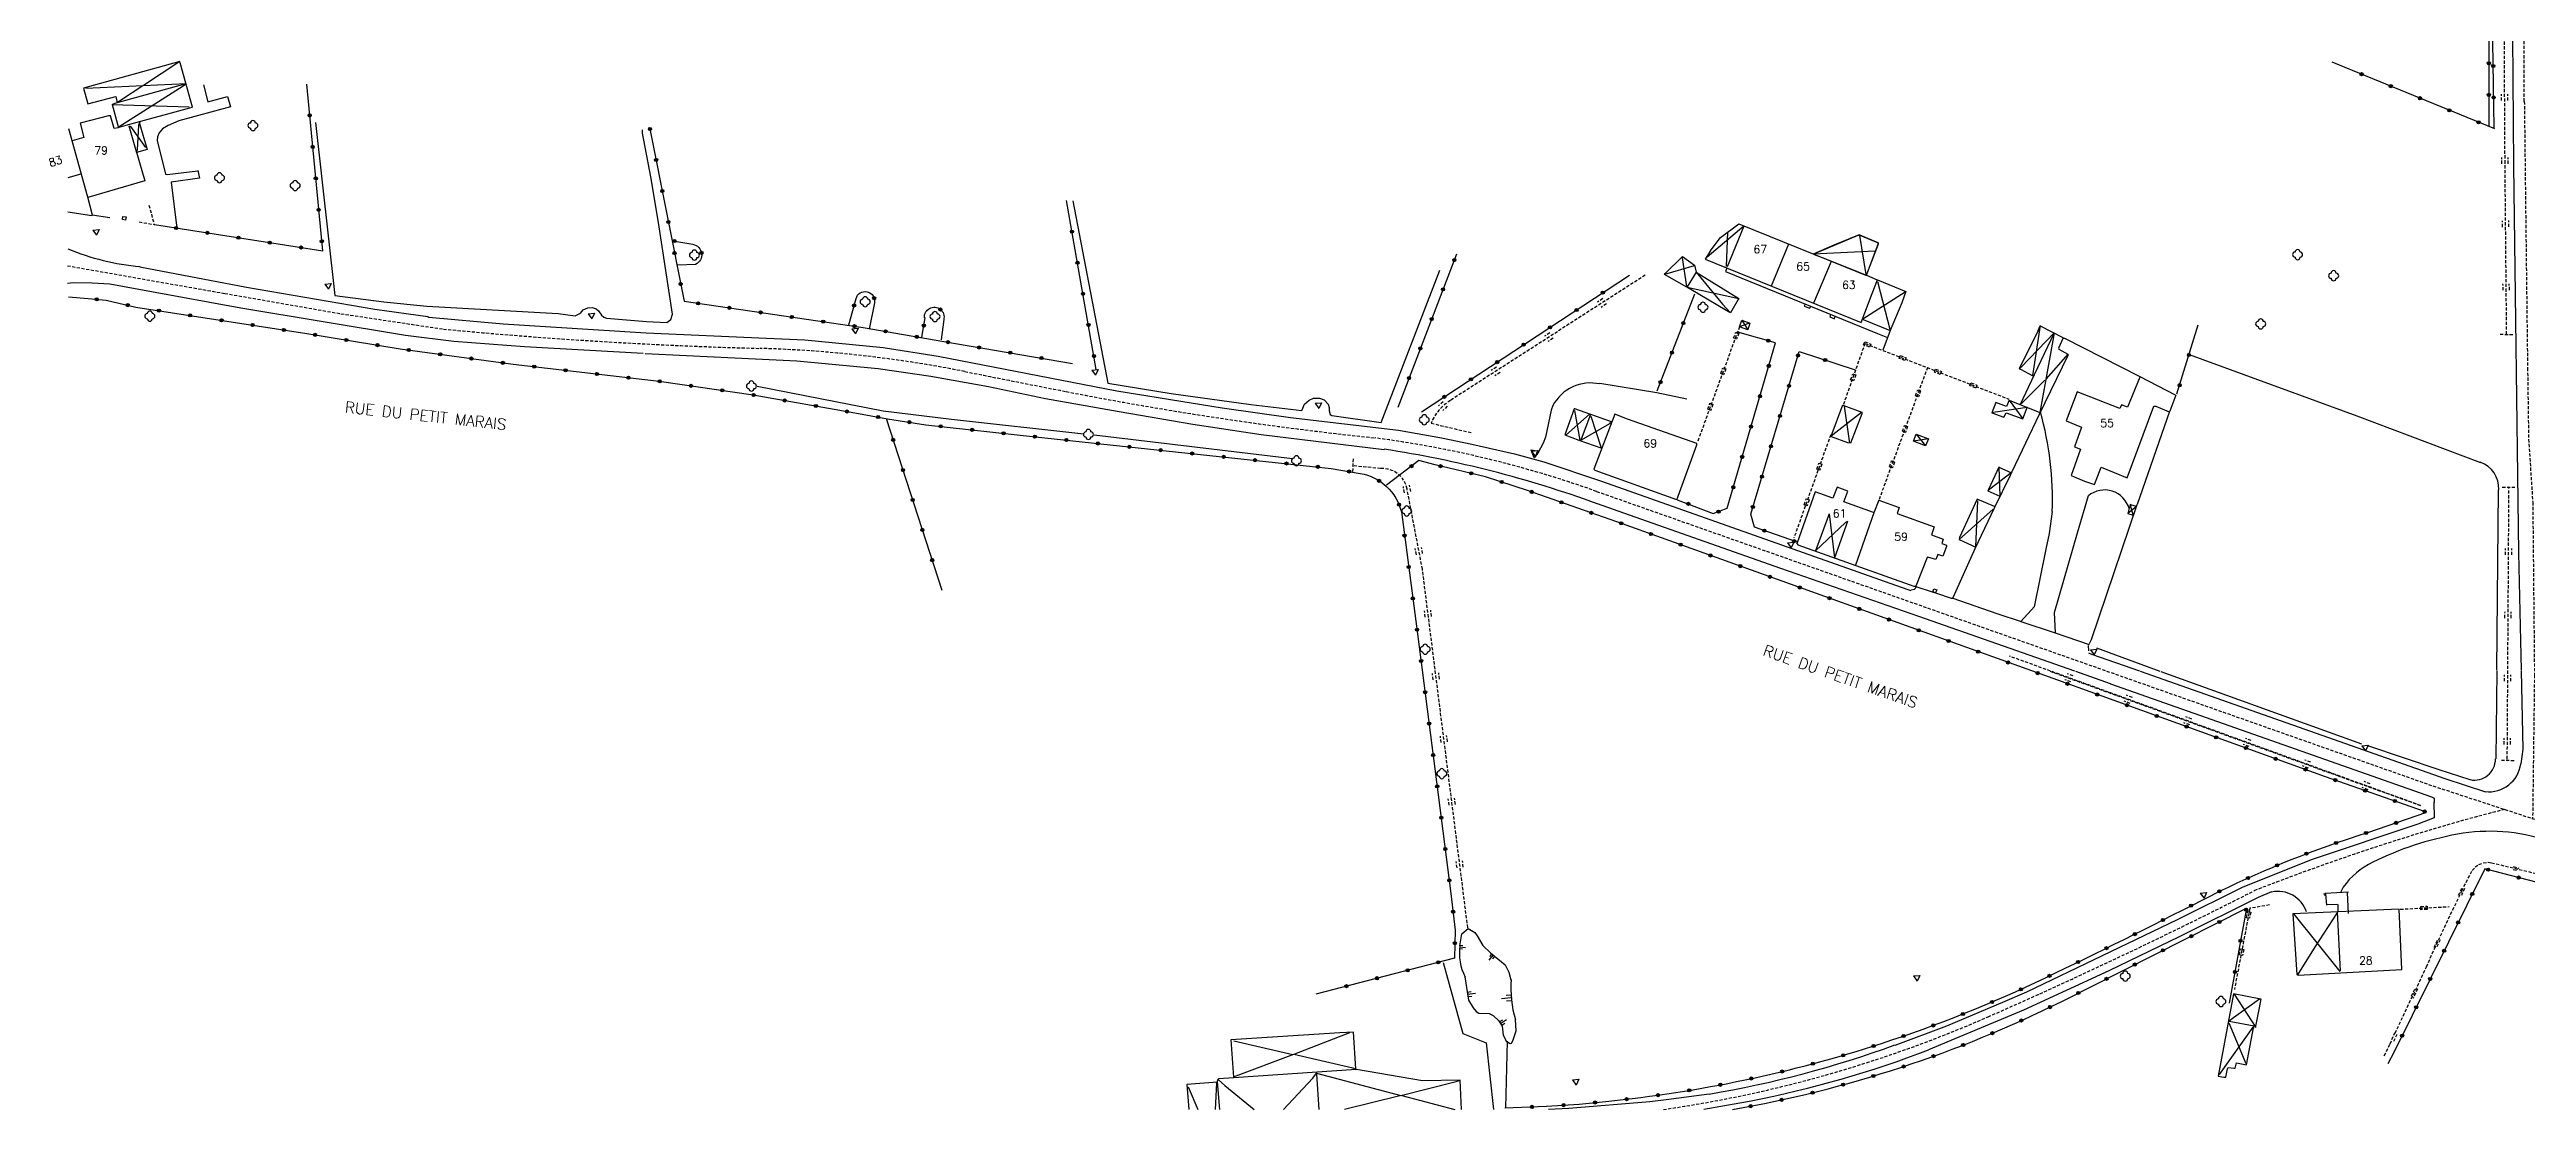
# Model space of a CAD drawing. Header units: millimetres. Extents: x 115000 to 116000, y 129000 to 130000.
# Drawn here: x 115012.2 to 115403.8, y 129000 to 129167.7 of the extents above; entities that cross this region are included whole.
import ezdxf
from ezdxf.enums import TextEntityAlignment as Align

# ---------------------------------------------------------------- set-up
doc = ezdxf.new("R2010")
doc.units = ezdxf.units.MM
doc.linetypes.add('DASHED', pattern=[0.75, 0.5, -0.25])
doc.layers.get('0').update_dxf_attribs({"linetype": 'CONTINUOUS'})
for name, color, linetype in [('BF04', 7, 'CONTINUOUS'), ('W0001', 6, 'DASHED'), ('W0008', 7, 'CONTINUOUS'), ('W0100', 7, 'CONTINUOUS'), ('W0112', 1, 'DASHED'), ('W0211', 2, 'CONTINUOUS'), ('W0220', 5, 'DASHED'), ('W0300', 7, 'CONTINUOUS'), ('W0310', 3, 'CONTINUOUS'), ('W0322', 7, 'CONTINUOUS'), ('W0471', 7, 'CONTINUOUS'), ('W0989', 7, 'CONTINUOUS'), ('W0991', 7, 'CONTINUOUS')]:
    doc.layers.add(name, color=color, linetype=linetype)
doc.styles.get("Standard").update_dxf_attribs({"font": 'romans.shx', "width": 0.85})

# ---------------------------------------------------------------- blocks, each defined once
blk = doc.blocks.new('TP15')
at = {"color": 0}
for p, q in [((-0.29, 0.5), (-0.29, 0)), ((0, 1), (0, 0)), ((0.29, 0.5), (0.29, 0))]:
    blk.add_line(p, q, dxfattribs=at)
blk = doc.blocks.new('TP06')
at = {"layer": 'W0220', "color": 0}
for p, q in [((-0.5, 0.5), (0.5, 0.5)), ((-0.5, -0.5), (0.5, -0.5))]:
    blk.add_line(p, q, dxfattribs=at)
blk = doc.blocks.new('TP09')
at = {"color": 2}
blk.add_line((0, -1), (0, 1), dxfattribs=at)
blk = doc.blocks.new('OH01')
at = {"layer": 'W0322', "color": 0}
for radius in [0.25, 0.15]:
    blk.add_circle((0, 0), radius, dxfattribs=at)
blk = doc.blocks.new('BB03')
at = {"layer": 'BF04', "color": 0}
for p, q in [((-0.5, -0.5), (-0.5, 0.5)), ((-0.5, 0.5), (0.5, 0.5)), ((0.5, 0.5), (0.5, -0.5)), ((0.5, -0.5), (-0.5, -0.5))]:
    blk.add_line(p, q, dxfattribs=at)
blk = doc.blocks.new('OH02')
at = {"layer": 'W0112', "color": 0}
for p, q in [((-0.5, 0.25), (0.5, 0.25)), ((-0.5, -0.25), (-0.5, 0.25)), ((0.5, 0.25), (0.5, -0.25)), ((0.5, -0.25), (-0.5, -0.25))]:
    blk.add_line(p, q, dxfattribs=at)
blk = doc.blocks.new('BI04')
at = {"layer": 'W0471', "color": 0}
for p, q in [((-1, -0.58), (0, 1.15)), ((0, 1.15), (1, -0.58)), ((-1, -0.58), (1, -0.58))]:
    blk.add_line(p, q, dxfattribs=at)
blk = doc.blocks.new('TP10')
at = {"layer": 'W0300', "color": 0}
for centre, start, end in [((-0.4, 0), 90, 270), ((0, 0.4), 0, 180), ((0.4, 0), 270, 90), ((0, -0.4), 180, 360)]:
    blk.add_arc(centre, 0.4, start, end, dxfattribs=at)

msp = doc.modelspace()

# ---------------------------------------------------------------- linework, layer by layer
at = {"layer": 'W0001'}
for points in [[(115403.51, 129159.5), (115403.47, 129164.82), (115403.51, 129169.86), (115403.55, 129175.96), (115403.4, 129182.29), (115403.19, 129188.14), (115402.97, 129194.13), (115402.75, 129200.11), (115402.46, 129206.55), (115402.01, 129213.94), (115401.62, 129220.67), (115401.22, 129227.05), (115400.87, 129232.69), (115400.54, 129237.77), (115400.18, 129243.21), (115399.71, 129250)], [(115403.51, 129159.5), (115403.74, 129139.96), (115404.02, 129117.31), (115404.18, 129106.05), (115404.84, 129096.09), (115405.11, 129068.76), (115404.82, 129046.04)]]:
    msp.add_lwpolyline(points, dxfattribs=at)
for points in [[(115014.99, 129133.51), (115039.86, 129129.13), (115058.24, 129125.92), (115074.45, 129123.48, 0.017086), (115124.5, 129120.43, -0.04181), (115156.88, 129116.77, 0.000698), (115172.93, 129113.6, 0.022092), (115221.77, 129106.26, -0.052929), (115256.81, 129097.8), (115389.04, 129051.2), (115411.84, 129043.74), (115449.5, 129033.72), (115454.24, 129032.91), (115500, 129021.36)], [(115267.36, 129000, 0.067856), (115318.7, 129014.66, 0.014347), (115360.83, 129034.63, -0.020197), (115388.9, 129044.31, -0.012277), (115400.44, 129047.47)]]:
    msp.add_lwpolyline(points, format="xyb", dxfattribs=at)
at = {"layer": 'W0008'}
for points in [[(115401.65, 129169.93), (115401.81, 129149.35), (115402.61, 129088.1), (115403.03, 129069.53)], [(115026.46, 129133.33), (115043.3, 129130.1), (115063.59, 129126.64), (115071.98, 129125.45), (115072.15, 129125.39), (115083.91, 129124.29), (115106.49, 129122.91), (115125.51, 129122.06), (115131.6, 129121.79), (115143.98, 129120.55), (115152.68, 129119.2), (115180.91, 129113.73), (115197.58, 129111.04), (115208.4, 129109.48), (115225.49, 129107.47), (115232.28, 129106.26), (115237.07, 129105.3), (115243.81, 129103.77), (115248.47, 129102.5), (115257.59, 129099.43), (115305.88, 129082.31), (115306.48, 129082.12)], [(115015.02, 129130.76), (115015.02, 129130.76), (115015.97, 129130.84), (115018.89, 129130.81), (115021.72, 129130.62), (115028.29, 129129.42), (115042.42, 129126.87), (115068.45, 129122.5), (115076.1, 129121.57), (115087.28, 129120.71), (115106.05, 129119.66)], [(115106.35, 129119.62), (115130.33, 129118.47), (115143.22, 129117.24), (115151.54, 129116.05), (115160.65, 129114.4), (115169.67, 129112.51), (115181.29, 129110.44), (115192.94, 129108.45), (115203.74, 129106.79), (115223.23, 129104.44)], [(115256.89, 129095.88), (115261.97, 129094.11), (115285.91, 129085.64), (115307.72, 129078.05), (115332.4, 129069.39)], [(115307.46, 129082.77), (115307.03, 129082.29), (115306.54, 129082.17)], [(115307.31, 129082.77), (115309.85, 129081.92), (115310.56, 129081.69), (115310.56, 129081.69), (115312.89, 129080.93), (115313.21, 129080.93)], [(115323.91, 129077.2), (115329.34, 129075.43)], [(115334.55, 129073.43), (115334.6, 129072.58)], [(115332.51, 129069.33), (115338, 129067.41), (115338.05, 129067.36), (115388.81, 129049.47), (115389.25, 129049.26), (115389.23, 129048.56)], [(115334.6, 129072.27), (115335.08, 129072.05), (115335.06, 129072.07), (115342.65, 129069.39)], [(115342.77, 129069.34), (115390.94, 129052.35), (115397.35, 129050.26)], [(115403.03, 129069.4), (115403.26, 129057.04), (115402.98, 129054.67)], [(115389.21, 129048.64), (115389.27, 129046.17), (115386.65, 129045.14), (115369.82, 129039.48), (115358.9, 129035.15), (115348.74, 129030.06), (115324.77, 129018.57), (115321.37, 129017.07), (115312.13, 129013.21), (115303.94, 129010.14)], [(115363.54, 129034.42), (115361.41, 129033.56), (115348.93, 129027.34), (115337.82, 129021.93), (115324.29, 129015.72), (115309.27, 129009.43)], [(115374.85, 129035.17), (115374.43, 129034.32)], [(115274.62, 129002.45), (115267.81, 129001.54), (115265.21, 129001.21), (115252.41, 129000.17), (115249.2, 129000)], [(115281.26, 129001.34), (115273.77, 129000)]]:
    msp.add_lwpolyline(points, dxfattribs=at)
for centre, radius, start, end in [((115029.98, 129172.62), 39.39, 247.7179, 264.9006), ((115196.75, 128930.86), 175.61, 69.9635, 81.3363), ((115397.89, 129055.35), 5.09, 263.6005, 352.7155), ((115402.14, 128993.21), 51.18, 100.3677, 116.2002), ((115398.06, 129015.8), 28.22, 71.1552, 100.4766), ((115385.41, 129027.41), 13.11, 116.6011, 143.701), ((115364.55, 129029.73), 4.78, 18.8499, 102.1658), ((115246.81, 129166.87), 166.76, 279.5959, 290.0394), ((115250.26, 129162.36), 163.92, 280.8918, 291.1149)]:
    msp.add_arc(centre, radius, start, end, dxfattribs=at)
at = {"layer": 'W0100'}
for points in [[(115034.22, 129158.49), (115034.76, 129158.59), (115032.83, 129165.6), (115032.78, 129165.8), (115017.51, 129161.59), (115018.2, 129159.1), (115022.66, 129160.31), (115022.87, 129159.28)], [(115032.78, 129165.8), (115027.02, 129162.04)], [(115022.04, 129159.04), (115023.06, 129155.33), (115022.38, 129155.2), (115021.81, 129157.25), (115021.48, 129157.25), (115017.01, 129156.04), (115017.56, 129153.82), (115015.72, 129153.27)], [(115033.74, 129162.27), (115017.9, 129161.54)], [(115022.03, 129159), (115034.26, 129158.63)], [(115033.72, 129162.27), (115022.64, 129159.23), (115022.08, 129159.02)], [(115026.89, 129161.96), (115023.36, 129159.65), (115022.86, 129159.27)], [(115033.74, 129162.27), (115033.28, 129161.93), (115023.19, 129155.48)], [(115015.18, 129155.21), (115018.17, 129144.39), (115018.92, 129141.54), (115021.68, 129141.12)], [(115023.33, 129155.41), (115023.02, 129155.41)], [(115034.29, 129158.45), (115024.79, 129155.83), (115023.3, 129155.43)], [(115024.68, 129155.67), (115025.84, 129151.6)], [(115024.75, 129155.64), (115024.97, 129155.53), (115027.34, 129152.24)], [(115026.42, 129156.21), (115026.21, 129155.74), (115026.01, 129151.83), (115025.85, 129151.44)], [(115026.4, 129156.02), (115027.58, 129151.92), (115025.9, 129151.43)], [(115025.89, 129151.47), (115027.21, 129146.94), (115018.22, 129144.33)], [(115017.11, 129148.02), (115015.05, 129147.44)], [(115280.09, 129139.76), (115274.29, 129134.86)], [(115274.78, 129135.8), (115276.39, 129137.97), (115279.3, 129140.13)], [(115280.09, 129139.76), (115277.44, 129133.35)], [(115279.3, 129140.14), (115290.9, 129135.42), (115290.89, 129135.42), (115292.48, 129134.8), (115299.46, 129131.99), (115301.34, 129136.9), (115301.33, 129137.11), (115298.3, 129138.4), (115294.32, 129136.77), (115291.04, 129135.36)], [(115274.78, 129135.8), (115274.06, 129134.73), (115273.99, 129134.53), (115298.62, 129124.55), (115300.4, 129129.12), (115301.22, 129131.27), (115305.7, 129129.44), (115305.05, 129127.63), (115303.23, 129123.27)], [(115277.52, 129138.81), (115277.27, 129133.38)], [(115287.17, 129136.93), (115284.4, 129130.3)], [(115291.04, 129135.36), (115298.14, 129138.36), (115298.42, 129138.36), (115301.33, 129137.11), (115301.34, 129136.9), (115299.51, 129132.11)], [(115300.86, 129135.82), (115291.04, 129135.36)], [(115298.37, 129138.3), (115299.4, 129132.14)], [(115272.22, 129133.48), (115267.52, 129132.13)], [(115270.32, 129134.77), (115271, 129130.2)], [(115272.56, 129132.47), (115271.11, 129130.17)], [(115272.56, 129132.47), (115276.72, 129127.41), (115277.98, 129126.08)], [(115293.92, 129134.17), (115291.1, 129127.6)], [(115291.22, 129135.29), (115292.48, 129134.8), (115299.5, 129131.98)], [(115299.46, 129131.99), (115301.18, 129131.28)], [(115271.11, 129130.11), (115279.3, 129128.34)], [(115305.59, 129129.32), (115298.92, 129125.06)], [(115301.22, 129131), (115303.22, 129123.25), (115302.09, 129120.14)], [(115281.04, 129124.44), (115280.64, 129124.34), (115279.41, 129123.86)], [(115279.77, 129124.91), (115280.7, 129123.38)], [(115298.96, 129125.01), (115303.23, 129123.27)], [(115326.96, 129124.03), (115325.75, 129116.14)], [(115326.61, 129123.25), (115326.97, 129124.02), (115330.54, 129122.17), (115330.65, 129122.07), (115330.82, 129122.04), (115342.61, 129116.03), (115348.39, 129113.02), (115347.47, 129110.52), (115347.38, 129110.42), (115342.28, 129095.73), (115342.24, 129095.66), (115335.03, 129074.32), (115334.72, 129073.66)], [(115330.6, 129122.08), (115329.85, 129120.47), (115329.89, 129120.32), (115331.34, 129119.53), (115331.32, 129119.32), (115326.77, 129109.98), (115322.49, 129100.92), (115322.32, 129100.63)], [(115326.62, 129123.26), (115323.64, 129117.22), (115323.83, 129117.14), (115325.81, 129116.09)], [(115329.18, 129122.89), (115323.96, 129117.44), (115323.64, 129117.22)], [(115329.18, 129122.89), (115325.98, 129116.23), (115323.76, 129111.54)], [(115329.18, 129122.89), (115329.08, 129122.27), (115326.89, 129110.27)], [(115331.38, 129119.57), (115327.82, 129115.57)], [(115322.05, 129112.25), (115321.63, 129111.25), (115319.92, 129111.89), (115319.32, 129110.23), (115321.22, 129109.53), (115321.57, 129110.25), (115324.21, 129109.29), (115324.9, 129111.05)], [(115322.05, 129112.25), (115324.2, 129109.29)], [(115322.05, 129112.25), (115326.89, 129110.27)], [(115327.68, 129115.42), (115324.12, 129111.79), (115323.76, 129111.54)], [(115342.73, 129115.85), (115340.78, 129111.12), (115339.83, 129111.48), (115339.56, 129110.91), (115332.78, 129113.58), (115331.04, 129108.95), (115333.47, 129107.99), (115332.37, 129104.84), (115333.3, 129104.47), (115331.83, 129100.29), (115333.98, 129099.43), (115335.53, 129098.88), (115336.61, 129101.62), (115340.7, 129099.94), (115344.94, 129111.27), (115345.22, 129111.27), (115347.35, 129110.4)], [(115259.18, 129108.82), (115253.38, 129110.87), (115253.28, 129110.86), (115251.79, 129106.75), (115253.97, 129105.92), (115253.99, 129105.92), (115257.62, 129104.62)], [(115255.68, 129110), (115251.93, 129106.72)], [(115253.32, 129110.61), (115254.16, 129105.91)], [(115255.84, 129109.95), (115254.35, 129106.04)], [(115259.23, 129108.82), (115258.86, 129108.5), (115254.36, 129105.92)], [(115255.87, 129109.69), (115257.5, 129104.67)], [(115269.47, 129096.48), (115272.64, 129105.15), (115272.63, 129105.4), (115261.68, 129109.22), (115259.68, 129110.01), (115256.39, 129101.33), (115256.53, 129101.15), (115269.42, 129096.5)], [(115295.75, 129111.45), (115298.73, 129110.36), (115298.74, 129110.1), (115296.95, 129105.41), (115296.51, 129105.5), (115293.94, 129106.45), (115293.82, 129106.5)], [(115295.7, 129111.44), (115293.82, 129106.5)], [(115298.71, 129110.26), (115294.16, 129106.75), (115293.82, 129106.5)], [(115295.96, 129111.31), (115296.81, 129105.44)], [(115324.91, 129111.05), (115319.9, 129110.34), (115319.3, 129110.23)], [(115254.38, 129106.07), (115254.28, 129105.88)], [(115307.33, 129106.88), (115309.27, 129106.11), (115308.79, 129105.03), (115306.93, 129105.75), (115307.33, 129106.88), (115308.79, 129105.03)], [(115309.27, 129106.11), (115306.93, 129105.75)], [(115322.23, 129100.42), (115319.69, 129095.15), (115316.62, 129088.7), (115313.15, 129080.97)], [(115322.38, 129100.76), (115320.58, 129101.54), (115320.39, 129101.63), (115318.75, 129098.08), (115318.65, 129097.88), (115320.59, 129097.04)], [(115322.38, 129100.76), (115318.97, 129098.13), (115318.65, 129097.88)], [(115320.39, 129101.63), (115320.57, 129097.05)], [(115322.32, 129100.63), (115322.21, 129100.39)], [(115300.57, 129094.48), (115295.9, 129096.14), (115296.51, 129097.85), (115294.82, 129098.47), (115294.14, 129096.73), (115291.39, 129097.73), (115288.53, 129089.65)], [(115301.44, 129096.4), (115300.63, 129094.42), (115297.76, 129086.13)], [(115301.45, 129096.4), (115304.63, 129095.24), (115304.35, 129094.29), (115310.16, 129092.2), (115309.74, 129090.92), (115311.6, 129090.22), (115311.42, 129089.57), (115312.15, 129089.29), (115312.12, 129089.06), (115311.53, 129087.57), (115310.74, 129087.79), (115310.43, 129087.02), (115309.2, 129087.37), (115309.07, 129087.36), (115307.31, 129082.8)], [(115319.73, 129095.42), (115316.98, 129096.56), (115314.18, 129090.48), (115314.15, 129090.19), (115316.76, 129088.98)], [(115317.05, 129096.29), (115316.74, 129089.01)], [(115293.56, 129094.26), (115291.43, 129088.38)], [(115296.49, 129093.05), (115296.18, 129092.88), (115291.43, 129088.38)], [(115293.56, 129094.26), (115294.42, 129087.29)], [(115296.49, 129093.05), (115294.42, 129087.29)], [(115319.5, 129094.99), (115314.16, 129090.2)], [(115341.08, 129095.37), (115340.81, 129094.3), (115341.66, 129094.03)], [(115342.16, 129095.4), (115340.83, 129094.31)], [(115342.16, 129095.4), (115341.28, 129095.68), (115341.17, 129095.71), (115341.05, 129095.27)], [(115341.19, 129095.68), (115341.41, 129094.86)], [(115341.4, 129094.83), (115341.66, 129094.03)], [(115288.42, 129089.68), (115288.64, 129089.37), (115306.95, 129082.8), (115307.35, 129082.8)], [(115313.13, 129080.91), (115320.1, 129078.5), (115323.94, 129077.2)], [(115326.03, 129079.59), (115323.89, 129077.24)], [(115329.17, 129078.66), (115329.34, 129075.41), (115334.67, 129073.56)], [(115367.06, 129030.89), (115374.32, 129021.81)], [(115373.85, 129031.06), (115370.43, 129025.78), (115367.62, 129021.31)], [(115373.91, 129031.24), (115374.39, 129021.93)], [(115357.51, 129018.31), (115355.11, 129005.29), (115355.98, 129005.13), (115356.3, 129005.14), (115356.57, 129006.41), (115356.7, 129006.66), (115357.57, 129006.52), (115357.79, 129006.56), (115358, 129007.39), (115359.58, 129007.09), (115360.69, 129012.92)], [(115357.53, 129018.34), (115361.83, 129017.53), (115361.59, 129016.06), (115361.01, 129013.21), (115360.77, 129013.17), (115356.84, 129013.93)], [(115357.63, 129018.25), (115361.07, 129012.95)], [(115361.64, 129017.48), (115357.53, 129014.52), (115356.82, 129013.95)], [(115218.71, 129006.41), (115218.34, 129012.25), (115216.22, 129012.12), (115198.98, 129011.02), (115199.38, 129005.11)], [(115199.45, 129010.88), (115208.79, 129008.72)], [(115217.74, 129012.12), (115209.01, 129008.77)], [(115360.56, 129013.01), (115355.24, 129005.52)], [(115356.77, 129013.71), (115359.49, 129007.3)], [(115360.68, 129013.17), (115360.68, 129012.85)], [(115235.43, 129000), (115235.23, 129004.63), (115229.27, 129004.56), (115218.82, 129006.34), (115199.38, 129005)], [(115199.41, 129005.16), (115208.94, 129008.73), (115218.27, 129006.57), (115218.73, 129006.32)], [(115196.85, 129004.34), (115192, 129003.98), (115192.33, 129000)], [(115192.19, 129003.58), (115193.74, 129000)], [(115196.59, 129004.31), (115196.68, 129004.14), (115196.48, 129000)], [(115197.24, 129000), (115196.88, 129004.36), (115196.89, 129004.76)], [(115199.45, 129005.03), (115197.03, 129004.85), (115196.92, 129004.68)], [(115196.96, 129004.72), (115198.02, 129003.82), (115202.66, 129000)], [(115207.27, 129000), (115211.92, 129004.98), (115212.52, 129005.73), (115225.86, 129002.24), (115234.59, 129004.43), (115235.24, 129004.63)], [(115212.52, 129005.58), (115212.89, 129000)], [(115212.53, 129005.87), (115212.53, 129005.68)], [(115225.71, 129002.18), (115216.93, 129000)], [(115226.03, 129002.19), (115234.4, 129000)]]:
    msp.add_lwpolyline(points, dxfattribs=at)
for points in [[(115277.41, 129126.35), (115271.46, 129129.9), (115267.52, 129132.13), (115267.66, 129132.28), (115270.41, 129134.99), (115272.28, 129133.61), (115272.56, 129132.47), (115279.3, 129128.34), (115279.18, 129128.17), (115277.99, 129126.07), (115277.41, 129126.35)], [(115279.41, 129123.86), (115279.7, 129124.72), (115279.77, 129124.91), (115281.04, 129124.44), (115280.7, 129123.38), (115279.41, 129123.86)], [(115383.7, 129031.71), (115366.92, 129030.94), (115367.54, 129021.37), (115367.74, 129021.24), (115384.16, 129022.15), (115383.7, 129031.71)]]:
    msp.add_lwpolyline(points, close=True, dxfattribs=at)
for centre, radius, start, end in [((115279.29, 129140.14), 0.0096, 316.2315, 223.7685), ((115284.08, 129130.85), 10.54, 151.5981, 151.9917)]:
    msp.add_arc(centre, radius, start, end, dxfattribs=at)
at = {"layer": 'W0112'}
for points in [[(115026.32, 129140.45), (115028.7, 129140.03)], [(115027.88, 129143.09), (115028.69, 129140.08)], [(115279.39, 129123.86), (115272.73, 129105.55)], [(115295.88, 129111.6), (115299.26, 129121.19), (115321.98, 129112.41)], [(115309.13, 129117.4), (115301.44, 129096.43)], [(115293.82, 129106.76), (115288, 129090.42)], [(115363.21, 129032.37), (115360.1, 129031.83), (115357.67, 129019)], [(115383.9, 129031.69), (115391.61, 129032.1)]]:
    msp.add_lwpolyline(points, dxfattribs=at)
at = {"layer": 'W0211'}
for points in [[(115235.2, 129025.91), (115235.5, 129027.77)], [(115235.5, 129027.77), (115236.5, 129028.66)], [(115236.5, 129028.66), (115237.54, 129028.01)], [(115237.54, 129028.01), (115237.94, 129027.48)], [(115237.94, 129027.48), (115238.82, 129025.97)], [(115238.82, 129025.97), (115240, 129024.8)], [(115240, 129024.8), (115242.33, 129022.89)], [(115242.33, 129022.89), (115242.92, 129021.73)], [(115235.99, 129020.98), (115236.53, 129017.31)], [(115242.92, 129021.73), (115243.22, 129020.53)], [(115236.53, 129017.31), (115237.27, 129016.1)], [(115237.27, 129016.1), (115237.76, 129015.5)], [(115237.76, 129015.5), (115238.16, 129015.26)], [(115238.16, 129015.26), (115239.81, 129015.17)], [(115239.81, 129015.17), (115240.45, 129014.89)], [(115240.45, 129014.89), (115241.28, 129014.08)], [(115241.28, 129014.08), (115241.86, 129013.2)], [(115244.11, 129012.47), (115243.98, 129014.22)], [(115241.86, 129013.2), (115242.05, 129011.77)], [(115242.05, 129011.77), (115242.52, 129010.86)], [(115242.47, 129010.88), (115243.14, 129010.46)], [(115243.14, 129010.46), (115243.34, 129010.52)], [(115243.34, 129010.52), (115243.56, 129010.84)], [(115243.56, 129010.84), (115244.11, 129012.47)]]:
    msp.add_lwpolyline(points, dxfattribs=at)
for centre, radius, start, end in [((115243.54, 129024.72), 8.43, 171.8975, 206.4684), ((115260.19, 129019.1), 16.95, 175.0522, 196.8451)]:
    msp.add_arc(centre, radius, start, end, dxfattribs=at)
at = {"layer": 'W0220'}
for points in [[(115400.71, 129122.65), (115400.46, 129149.73), (115400.3, 129177.63), (115398.82, 129203.75), (115397.11, 129229.72), (115395.79, 129250)], [(115400.81, 129055.45), (115401.08, 129098.26)], [(115387.09, 129048.11), (115322.1, 129071.73)], [(115328.51, 129069.34), (115373.95, 129052.83), (115387.09, 129048.11)], [(115383.07, 129012.08), (115388.04, 129022.57), (115389.3, 129025.43), (115393.62, 129034.6), (115395.28, 129037.84), (115395.76, 129038.37), (115396.32, 129038.74), (115397.02, 129039.02), (115397.81, 129039.12), (115398.33, 129039.05), (115426.59, 129032.18), (115448.09, 129027.18), (115481.58, 129019.1), (115481.58, 129018.79)], [(115401.76, 129038.43), (115402.65, 129038.21)], [(115401.76, 129037.97), (115402.4, 129037.83)], [(115393.57, 129034.98), (115393.02, 129033.81)], [(115394.07, 129034.95), (115393.55, 129033.84)], [(115389.71, 129026.73), (115389.19, 129025.62)], [(115390.2, 129026.86), (115389.6, 129025.62)], [(115386.16, 129019.01), (115385.58, 129017.84)], [(115386.64, 129019.08), (115385.91, 129017.55)], [(115381.37, 129008.51), (115382.29, 129010.41), (115382.58, 129011.12)], [(115382.55, 129011.08), (115383.03, 129012.12)], [(115383.37, 129011.87), (115382.79, 129010.66)]]:
    msp.add_lwpolyline(points, dxfattribs=at)
for points in [[(115264.47, 129132), (115233.68, 129112.19, 0.160103), (115230.63, 129108.59), (115237.15, 129107.06)], [(115236.43, 129028.76), (115229.26, 129085.48), (115226.83, 129098.18, 0.378207), (115222.64, 129101.42), (115218.45, 129101.82)]]:
    msp.add_lwpolyline(points, format="xyb", dxfattribs=at)
at = {"layer": 'W0310'}
for points in [[(115124.08, 129114.47), (115143.96, 129110.56), (115154.78, 129109.21), (115175.73, 129106.91)], [(115177.36, 129106.77), (115208.72, 129102.99)]]:
    msp.add_lwpolyline(points, dxfattribs=at)
at = {"layer": 'W0322'}
for points in [[(115393.81, 129250), (115395.56, 129225.35), (115397.19, 129197.28), (115397.89, 129173.65), (115397.89, 129155.54)], [(115398.75, 129155.31), (115398.36, 129179.17), (115397.35, 129203.81), (115395.71, 129230.63), (115394.31, 129250)], [(115398.83, 129155.15), (115373.14, 129165.72)], [(115028.76, 129140.02), (115055.36, 129135.86), (115052.83, 129162.26)], [(115107.09, 129155.19), (115112.5, 129127.9), (115140.8, 129123.74), (115153.56, 129121.53), (115173.94, 129118.06)], [(115177.69, 129117.09), (115172.97, 129143.83)], [(115234.65, 129135.32), (115225.36, 129111.08)], [(115229.11, 129110.39), (115261.98, 129132)], [(115266.37, 129113.7), (115272.33, 129129.08)], [(115348.57, 129113.22), (115351.95, 129124.16)], [(115269.55, 129096.49), (115275.24, 129094.32), (115277.47, 129095.14), (115285.09, 129121.32), (115279.13, 129122.98)], [(115288.57, 129089.76), (115281.76, 129092.13), (115281.19, 129094.21), (115288.84, 129119.93), (115297.71, 129117.03)], [(115144.48, 129109.32), (115153.27, 129082.17)], [(115485.46, 129016.49), (115435.97, 129028.6), (115408.22, 129035.24), (115397.25, 129038.09), (115382.9, 129009.11), (115381.95, 129007.21)]]:
    msp.add_lwpolyline(points, dxfattribs=at)
for points in [[(115110.7, 129137.46), (115113.89, 129136.9, -0.735993), (115114.31, 129133.72), (115111.53, 129133.58)], [(115015.14, 129128.6), (115018.25, 129128.33), (115021.09, 129128.06), (115025.82, 129126.97), (115052.86, 129122.79), (115067.6, 129120.36), (115085.45, 129117.93), (115108.57, 129115.23), (115123.44, 129113.07), (115139.53, 129110.23), (115144.67, 129109.28), (115150.75, 129108.34), (115168.06, 129106.45), (115214.84, 129101.45), (115219.44, 129100.64, -0.297366), (115225.93, 129094.56), (115228.5, 129075.25), (115233.77, 129034.2), (115234.45, 129028.39), (115234.31, 129023.94), (115212.41, 129018.27)], [(115138.58, 129124.16), (115139.69, 129128.31, -0.972929), (115142.6, 129127.62), (115141.77, 129123.46)], [(115150.09, 129122.22), (115150.64, 129125.27), (115150.51, 129125.27, -1.184888), (115153.56, 129124.99), (115153.14, 129121.8)], [(115242.3, 129000.25), (115248.88, 129000.5), (115254.05, 129000.85), (115258.24, 129001.27, 0.053666), (115301.84, 129010.45, 0.033224), (115327.8, 129020.85, 0.006783), (115352.55, 129033.13, -0.038642), (115375.4, 129042.72, 0.003149), (115387.64, 129046.87, 0.511976), (115387.73, 129047.17), (115372.09, 129052.65), (115331.05, 129067.44), (115260.88, 129092.69), (115245.87, 129097.96), (115239.24, 129100.12), (115231.26, 129102.01), (115228.7, 129102.68), (115223.56, 129098.77)], [(115278.28, 129000, 0.072375), (115330.36, 129017.11), (115359.56, 129031.83), (115356.86, 129016.84)]]:
    msp.add_lwpolyline(points, format="xyb", dxfattribs=at)
at = {"layer": 'W0989'}
for points in [[(115036.48, 129162.13), (115037.2, 129159.42), (115040.32, 129160.28), (115040.77, 129158.63), (115032.61, 129156.42), (115030.93, 129155.71), (115030.02, 129155.15), (115029.49, 129154.55), (115029.24, 129153.88), (115029.2, 129153.32), (115030.51, 129148.02), (115030.74, 129147.95), (115035.62, 129148.55)], [(115054.24, 129156.15), (115057.29, 129128.81), (115065.02, 129127.81), (115071.82, 129127.11), (115092.58, 129125.93), (115095.26, 129125.57), (115096.13, 129125.99), (115096.56, 129126.54), (115097.27, 129126.87), (115097.97, 129126.91), (115098.62, 129126.68), (115098.98, 129126.38), (115099.42, 129125.66), (115099.83, 129125.38), (115100.21, 129125.23), (115106.55, 129124.7), (115109.8, 129124.51), (115110.39, 129125.01), (115110.69, 129125.85), (115108.48, 129140.36), (115107.25, 129147.57), (115105.95, 129154.49), (115105.93, 129155)], [(115035.63, 129148.59), (115035.89, 129147.35), (115031.38, 129146.73), (115032.31, 129139.46)], [(115173.98, 129143.78), (115179.53, 129114.94), (115189.55, 129113.3), (115202.15, 129111.53), (115210.2, 129110.61), (115210.61, 129111.6), (115211.34, 129112.26), (115212.04, 129112.54), (115213.01, 129112.57), (115213.7, 129112.28), (115214.38, 129111.6), (115214.52, 129111.05), (115214.5, 129110.55), (115214.65, 129109.98), (115214.96, 129109.79), (115222.75, 129108.69), (115232, 129132.83)], [(115015.05, 129142.01), (115018.86, 129141.43), (115018.86, 129141.44), (115018.92, 129141.5)], [(115277.4, 129133.12), (115277.21, 129132.61), (115301.21, 129122.8), (115302.83, 129122.17)], [(115289.76, 129127.44), (115289.64, 129127.13), (115290.52, 129126.78), (115290.67, 129127.11)], [(115293.81, 129125.76), (115293.66, 129125.44), (115294.41, 129125.12), (115294.55, 129125.51)], [(115350.49, 129119.45), (115377, 129109.76), (115396.57, 129102.37)], [(115257.3, 129114.9), (115266.32, 129113.44), (115271.08, 129112.46)], [(115249.89, 129111.39), (115249.61, 129110.67), (115248.73, 129106.36), (115248.37, 129105.41), (115247.51, 129103.83), (115246.94, 129103.13), (115246.43, 129104.35), (115246.47, 129104.37), (115247.72, 129104.18)], [(115334.56, 129097.11), (115332.81, 129091.21), (115329.17, 129078.59)], [(115399.39, 129098.07), (115399.13, 129069.53)], [(115328.84, 129094.64), (115328.39, 129091.12), (115327.86, 129088.67), (115325.98, 129079.56)], [(115335.85, 129073.04), (115345.88, 129069.36)], [(115346.04, 129069.3), (115377.76, 129057.85)], [(115399.14, 129069.4), (115398.99, 129055.46)], [(115394.96, 129052.16), (115390.05, 129053.77), (115378.74, 129057.56)], [(115371.73, 129034.13), (115371.95, 129034.17)], [(115371.9, 129034.13), (115371.94, 129033.81)], [(115371.92, 129034.13), (115372.11, 129034.13)], [(115375.73, 129034.37), (115372.04, 129034.17)], [(115372.08, 129034.13), (115372.21, 129032.35)], [(115375.5, 129034.32), (115375.65, 129031.01)], [(115373.98, 129032.46), (115372.23, 129032.38)], [(115374.01, 129032.41), (115374.01, 129031.27)], [(115232.56, 129023.26), (115235.67, 129012.05), (115239.32, 129010.57), (115240.48, 129000)], [(115242.65, 129010.8), (115242.38, 129000.26)]]:
    msp.add_lwpolyline(points, dxfattribs=at)
for centre, radius, start, end in [((115255.86, 129108.19), 6.77, 77.5489, 152.0152), ((115278.53, 129096.64), 50.36, 357.6918, 15.8026), ((115395.12, 129098.3), 4.34, 356.9239, 70.8582), ((115337.15, 129094.03), 4, 15.2347, 130.052), ((115395.62, 129055.44), 3.32, 258.1321, 0.9971)]:
    msp.add_arc(centre, radius, start, end, dxfattribs=at)

# ---------------------------------------------------------------- block references
at = {"layer": 'W0112', "xscale": 0.5, "yscale": 0.5, "zscale": 0.5}
for p, rotation in [((115023.97, 129141.03), 349.3930498222027), ((115310.27, 129082.07), 340.2235175580594)]:
    msp.add_blockref('BB03', p, dxfattribs=dict(at, rotation=rotation))
at = {"layer": 'W0112'}
for name, p, rotation in [('OH02', (115278.88, 129122.46), 249.998427030067), ('OH02', (115299.59, 129121.06), 338.8719347307919), ('TP09', (115400.68, 129122.65), 269.5959984430539), ('OH02', (115276.83, 129116.82), 249.998427030067), ('OH02', (115297.38, 129115.86), 70.58017574222072), ('OH02', (115305.19, 129118.9), 338.8719347307919), ('OH02', (115310.78, 129116.73), 338.8719347307919), ('OH02', (115307.64, 129113.33), 249.8784798696199), ('OH02', (115316.38, 129114.57), 338.8719347307919), ('OH02', (115274.78, 129111.18), 249.998427030067), ('OH02', (115305.57, 129107.69), 249.8784798696199), ('TP09', (115218.31, 129101.94), 357.7286948894899), ('OH02', (115292.03, 129101.73), 250.414039942556), ('OH02', (115303.51, 129102.06), 249.8784798696199), ('OH02', (115290.02, 129096.07), 250.414039942556), ('TP09', (115401.03, 129098.48), 270.4861290343679), ('TP09', (115400.88, 129055.26), 268.1095337051908), ('OH02', (115359.91, 129030.79), 259.2582822635392), ('OH02', (115387.65, 129031.89), 3.009101834984513), ('OH02', (115358.79, 129024.89), 259.2582822635392)]:
    msp.add_blockref(name, p, dxfattribs=dict(at, rotation=rotation))
at = {"layer": 'W0211'}
for p, xscale, yscale, zscale, rotation in [((115235.17, 129025.69), 0.919580316303528, 0.919580316303528, 0.919580316303528, 263.4279957486948), ((115240.47, 129024.42), 0.995082758642568, 0.995082758642568, 0.995082758642568, 140.6365980448705), ((115236.41, 129018.17), 1.241566406713075, 1.241566406713074, 1.241566406713074, 278.4336074909978), ((115243.3, 129017.71), 1.536552525135461, 1.536552525135461, 1.536552525135461, 94.69732944348372), ((115241.62, 129013.57), 1.139265941376912, 1.139265941376912, 1.139265941376912, 303.27190014179)]:
    msp.add_blockref('TP15', p, dxfattribs=dict(at, xscale=xscale, yscale=yscale, zscale=zscale, rotation=rotation))
at = {"layer": 'W0220'}
for p, rotation in [((115400.4, 129160.14), 90.3195868666473), ((115400.45, 129150.14), 90.3195868666473), ((115400.55, 129140.14), 90.53048525253219), ((115257.66, 129127.61), 212.7554057495024), ((115400.64, 129130.14), 90.53048525253219), ((115249.25, 129122.2), 212.7554057495024), ((115240.84, 129116.79), 212.7554057495024), ((115232.49, 129111.29), 222.8666713727064), ((115226.83, 129098.18), 100.8676983875328), ((115228.71, 129088.36), 100.8532917548002), ((115401.02, 129088.26), 89.63807402683238), ((115230.15, 129078.46), 97.20089463347534), ((115400.95, 129078.26), 89.63807402683238), ((115231.4, 129068.54), 97.20089463347534), ((115331.5, 129068.31), 160.0294555560115), ((115340.89, 129064.9), 160.0294555560115), ((115400.89, 129068.26), 89.63807402683238), ((115350.29, 129061.48), 160.0294555560115), ((115232.66, 129058.62), 97.20089463347534), ((115359.69, 129058.07), 160.0294555560115), ((115400.83, 129058.26), 89.63807402683238), ((115369.09, 129054.65), 160.0294555560115), ((115378.49, 129051.24), 160.0294555560115), ((115233.91, 129048.7), 97.20089463347534), ((115235.17, 129038.78), 97.20089463347534)]:
    msp.add_blockref('TP06', p, dxfattribs=dict(at, rotation=rotation))
at = {"layer": 'W0300'}
for p in [(115044.32, 129155.69), (115039.04, 129147.42), (115051, 129146.19), (115114.14, 129135.19), (115367.65, 129135.26), (115373.35, 129131.93), (115141.14, 129127.81), (115273.62, 129126.94), (115028.02, 129125.53), (115152.18, 129125.46), (115361.82, 129124.3), (115123.15, 129114.47), (115229.55, 129109.13), (115176.44, 129106.81), (115209.34, 129102.65), (115226.77, 129094.7), (115229.69, 129072.83), (115232.33, 129053.14), (115340.4, 129021.11), (115355.53, 129017.09)]:
    msp.add_blockref('TP10', p, dxfattribs=at)
at = {"layer": 'W0322'}
for p, rotation in [((115377.77, 129163.82), 157.6271361448216), ((115397.89, 129165.54), 270), ((115398.59, 129165.12), 90.93422088714168), ((115382.39, 129161.92), 157.6271361448216), ((115387.01, 129160.01), 157.6271361448216), ((115397.89, 129160.54), 270), ((115398.67, 129160.12), 90.93422088714168), ((115053.3, 129157.29), 95.47203085712987), ((115107.1, 129155.14), 281.2114152119315), ((115391.64, 129158.11), 157.6271361448216), ((115396.26, 129156.21), 157.6271361448216), ((115053.78, 129152.31), 95.47203085712987), ((115054.26, 129147.33), 95.47203085712987), ((115108.08, 129150.24), 281.2114152119315), ((115109.05, 129145.33), 281.2114152119315), ((115032.16, 129139.49), 351.119338083309), ((115054.73, 129142.35), 95.47203085712987), ((115110.02, 129140.43), 281.2114152119315), ((115037.1, 129138.71), 351.119338083309), ((115042.04, 129137.94), 351.119338083309), ((115046.98, 129137.17), 351.119338083309), ((115051.92, 129136.4), 351.119338083309), ((115055.21, 129137.38), 95.47203085712987), ((115110.98, 129137.41), 350.1460508923548), ((115110.99, 129135.52), 281.2114152119315), ((115115.26, 129135.55), 280.4213009616843), ((115173.84, 129138.9), 100.0030526577679), ((115174.71, 129133.98), 100.0030526577679), ((115234.31, 129134.42), 249.0268335756606), ((115019.62, 129128.19), 354.5662993621981), ((115111.96, 129130.62), 281.2114152119315), ((115114.71, 129127.57), 351.6442187423704), ((115142.56, 129128.37), 287.3445250332263), ((115175.58, 129129.06), 100.0030526577679), ((115232.52, 129129.76), 249.0268335756606), ((115257.8, 129129.25), 33.32177714837943), ((115024.53, 129127.27), 347.1402420573853), ((115029.45, 129126.41), 351.1998929346859), ((115034.39, 129125.65), 351.1998929346859), ((115039.34, 129124.88), 351.1998929346859), ((115044.28, 129124.12), 351.1998929346859), ((115119.65, 129126.85), 351.6442187423704), ((115124.6, 129126.12), 351.6442187423704), ((115129.55, 129125.39), 351.6442187423704), ((115134.5, 129124.67), 351.6442187423704), ((115139.39, 129127.21), 75.05107230881694), ((115139.44, 129123.94), 351.6442187423704), ((115150.42, 129124.04), 79.68278588236844), ((115153.03, 129126.59), 321.021972072753), ((115176.45, 129124.13), 100.0030526577679), ((115230.73, 129125.09), 249.0268335756606), ((115249.44, 129123.76), 33.32177714837943), ((115253.62, 129126.5), 33.32177714837943), ((115270.53, 129124.42), 68.80059113043222), ((115049.22, 129123.35), 351.1998929346859), ((115054.16, 129122.58), 350.6342229666824), ((115059.09, 129121.76), 350.6342229666824), ((115064.02, 129120.95), 350.6342229666824), ((115068.96, 129120.17), 352.2442313896124), ((115144.37, 129123.12), 350.146043401708), ((115149.3, 129122.26), 350.146043401708), ((115154.23, 129121.41), 350.3597672597483), ((115159.16, 129120.57), 350.3597672597483), ((115164.09, 129119.74), 350.3597672597483), ((115228.94, 129120.42), 249.0268335756606), ((115245.26, 129121.01), 33.32177714837943), ((115268.72, 129119.75), 68.80059113043222), ((115283.95, 129121.64), 164.4253598665321), ((115073.92, 129119.5), 352.2442313896124), ((115078.87, 129118.82), 352.2442313896124), ((115083.83, 129118.15), 352.2442313896124), ((115088.79, 129117.54), 353.337147293214), ((115093.75, 129116.96), 353.337147293214), ((115098.72, 129116.38), 353.337147293214), ((115103.69, 129115.8), 353.337147293214), ((115169.02, 129118.9), 350.3597672597483), ((115177.32, 129119.21), 100.0030526577679), ((115227.15, 129115.75), 249.0268335756606), ((115241.09, 129118.26), 33.32177714837943), ((115284.03, 129117.66), 73.755871944067), ((115288.65, 129119.3), 73.43262897933242), ((115292.96, 129118.58), 341.8548413062743), ((115350.48, 129119.38), 72.82777719364914), ((115108.65, 129115.21), 351.7341040696097), ((115113.6, 129114.5), 351.7341040696097), ((115118.55, 129113.78), 351.7341040696097), ((115123.5, 129113.06), 350.0040339034231), ((115128.42, 129112.19), 350.0040339034231), ((115232.73, 129112.77), 33.32177714837943), ((115236.91, 129115.52), 33.32177714837943), ((115266.91, 129115.09), 68.80059113043222), ((115282.63, 129112.86), 73.755871944067), ((115287.22, 129114.51), 73.43262897933242), ((115349, 129114.6), 72.82777719364914), ((115133.34, 129111.32), 350.0040339034231), ((115138.27, 129110.45), 350.0040339034231), ((115143.19, 129109.56), 349.5750316879239), ((115148.12, 129108.75), 351.1688484998654), ((115153.08, 129108.09), 353.7656723636551), ((115281.23, 129108.06), 73.755871944067), ((115285.8, 129109.72), 73.43262897933242), ((115145.57, 129105.96), 287.9409052844076), ((115158.05, 129107.54), 353.7656723636551), ((115163.02, 129107), 353.7656723636551), ((115167.99, 129106.46), 353.7656723636551), ((115172.96, 129105.93), 353.9036127779198), ((115177.93, 129105.39), 353.9036127779198), ((115182.9, 129104.86), 353.9036127779198), ((115187.87, 129104.33), 353.9036127779198), ((115284.37, 129104.93), 73.43262897933242), ((115147.11, 129101.2), 287.9409052844076), ((115192.85, 129103.8), 353.9036127779198), ((115197.82, 129103.27), 353.9036127779198), ((115202.79, 129102.74), 353.9036127779198), ((115207.76, 129102.21), 353.9036127779198), ((115212.73, 129101.68), 353.9036127779198), ((115217.68, 129100.95), 350.0040284010511), ((115227.53, 129101.8), 217.3154836591669), ((115232.12, 129101.8), 166.6670425835441), ((115236.99, 129100.65), 166.6670425835441), ((115279.83, 129103.26), 73.755871944067), ((115282.95, 129100.13), 73.43262897933242), ((115148.65, 129096.45), 287.9409052844076), ((115222.41, 129099.48), 327.4066287815066), ((115241.8, 129099.28), 161.937268137353), ((115246.54, 129097.72), 160.6629664021315), ((115251.26, 129096.06), 160.6629664021315), ((115278.43, 129098.46), 73.755871944067), ((115225.56, 129095.7), 292.1943047052467), ((115255.98, 129094.41), 160.6629664021315), ((115260.7, 129092.75), 160.6629664021315), ((115271.32, 129095.83), 338.7058560570728), ((115276.07, 129094.59), 17.33404639812935), ((115281.52, 129095.34), 73.43262897933242), ((115150.19, 129091.69), 287.9409052844076), ((115226.43, 129090.8), 277.5775731160176), ((115265.4, 129091.06), 160.2078768709184), ((115270.11, 129089.37), 160.2078768709184), ((115283.33, 129091.58), 160.7723222743905), ((115288.05, 129089.93), 160.7723222743905), ((115151.73, 129086.93), 287.9409052844076), ((115227.09, 129085.84), 277.5775731160176), ((115274.81, 129087.67), 160.2078768709184), ((115279.52, 129085.98), 160.2078768709184), ((115284.22, 129084.29), 160.2078768709184), ((115227.75, 129080.88), 277.5775731160176), ((115288.93, 129082.59), 160.2078768709184), ((115293.63, 129080.9), 160.2078768709184), ((115298.34, 129079.21), 160.2078768709184), ((115303.04, 129077.52), 160.2078768709184), ((115228.41, 129075.93), 277.5775731160176), ((115307.74, 129075.82), 160.2078768709184), ((115312.45, 129074.13), 160.2078768709184), ((115229.05, 129070.97), 277.3193841057134), ((115317.15, 129072.44), 160.2078768709184), ((115321.86, 129070.74), 160.2078768709184), ((115326.56, 129069.05), 160.2078768709184), ((115229.69, 129066.01), 277.3193841057134), ((115331.27, 129067.36), 160.1829634660659), ((115335.97, 129065.66), 160.1829634660659), ((115230.32, 129061.05), 277.3193841057134), ((115340.68, 129063.97), 160.1829634660659), ((115345.38, 129062.27), 160.1829634660659), ((115350.08, 129060.58), 160.1829634660659), ((115354.79, 129058.88), 160.1829634660659), ((115359.49, 129057.19), 160.1829634660659), ((115230.96, 129056.09), 277.3193841057134), ((115364.19, 129055.49), 160.1829634660659), ((115368.9, 129053.8), 160.1829634660659), ((115231.6, 129051.13), 277.3193841057134), ((115373.61, 129052.12), 160.7168756300766), ((115378.33, 129050.46), 160.7168756300766), ((115232.24, 129046.17), 277.3193841057134), ((115383.05, 129048.81), 160.7168756300766), ((115383.23, 129045.35), 18.79871393123855), ((115387.75, 129047.14), 117.7774453797567), ((115232.87, 129041.21), 277.3193841057134), ((115373.76, 129042.17), 18.95583140620294), ((115378.5, 129043.76), 18.51957055917982), ((115364.4, 129038.63), 22.52437263975082), ((115369.05, 129040.47), 20.74010202297689), ((115397.77, 129037.95), 165.4634980856941), ((115233.51, 129036.25), 277.3193841057134), ((115355.29, 129034.51), 26.09291387329868), ((115359.82, 129036.64), 24.30864325652475), ((115395.27, 129034.09), 243.6575920601533), ((115402.61, 129036.7), 165.4634980856941), ((115234.11, 129031.29), 276.6405886515292), ((115346.37, 129029.99), 26.79912392497254), ((115350.83, 129032.26), 27.08047392445529), ((115355.3, 129029.68), 26.74862673175666), ((115359.52, 129031.6), 259.7737678663691), ((115393.05, 129029.61), 243.6575920601533), ((115234.39, 129026.31), 268.2621686774673), ((115337.43, 129025.53), 26.23642392600716), ((115341.91, 129027.75), 26.51777392548986), ((115350.84, 129027.43), 26.74862673175666), ((115358.63, 129026.68), 259.7737678663691), ((115226.93, 129022.03), 194.5174004695614), ((115231.77, 129023.28), 194.5174004695614), ((115332.94, 129023.33), 25.95507392652442), ((115341.91, 129022.93), 26.74862673175666), ((115346.37, 129025.18), 26.74862673175666), ((115357.75, 129021.76), 259.7737678663691), ((115390.83, 129025.13), 243.6575920601533), ((115217.25, 129019.52), 194.5174004695614), ((115222.09, 129020.77), 194.5174004695614), ((115323.91, 129019.02), 24.46465519814113), ((115328.43, 129021.15), 25.67372392704173), ((115332.98, 129018.43), 26.74862673175666), ((115337.44, 129020.68), 26.74862673175666), ((115388.62, 129020.65), 243.6575920601533), ((115314.71, 129015.1), 21.74485179210414), ((115319.33, 129017.01), 23.10475349512266), ((115323.98, 129014.08), 24.33735103628564), ((115328.5, 129016.2), 25.84237916549507), ((115386.4, 129016.17), 243.6575920601533), ((115300.59, 129010.04), 17.66088484178034), ((115305.34, 129011.62), 19.02504838606716), ((115310.05, 129013.3), 20.38495008908568), ((115314.76, 129010.2), 21.32729477786676), ((115319.39, 129012.08), 22.83232290707619), ((115384.18, 129011.69), 243.6575920601533), ((115286.15, 129006.01), 13.53256515518507), ((115290.99, 129007.24), 14.90867171738351), ((115295.81, 129008.58), 16.28477827958196), ((115305.35, 129006.81), 18.31723851944793), ((115310.08, 129008.44), 19.82226664865731), ((115266.51, 129002.27), 8.028138906391332), ((115271.45, 129003.03), 9.404245468589782), ((115276.37, 129003.91), 10.78035203078823), ((115281.27, 129004.9), 12.15645859298662), ((115290.94, 129002.66), 13.80215413181961), ((115295.78, 129003.92), 15.30718226102904), ((115300.59, 129005.3), 16.81221039023849), ((115246.6, 129000.41), 2.239009853919432), ((115251.6, 129000.69), 3.878153397319181), ((115256.58, 129001.11), 5.735290688230665), ((115261.55, 129001.63), 6.652032344192888), ((115281.17, 129000.53), 10.79209787340077), ((115286.07, 129001.53), 12.29712600261021)]:
    msp.add_blockref('OH01', p, dxfattribs=dict(at, rotation=rotation))
at = {"layer": 'W0471', "xscale": 0.5, "yscale": 0.5, "zscale": 0.5, "rotation": 305.8366267264182}
for p in [(115019.53, 129138.91), (115056.22, 129130.36), (115097.86, 129125.66), (115139.57, 129123.3), (115177.53, 129116.75), (115212.83, 129111.5), (115247.04, 129103.91), (115287.53, 129089.42), (115335.43, 129072.5), (115378.33, 129057.32), (115352.8, 129033.99), (115307.46, 129020.89), (115253.51, 129004.44)]:
    msp.add_blockref('BI04', p, dxfattribs=at)

# ---------------------------------------------------------------- texts
at = {"layer": 'W0989'}
for rotation, p in [(353.7365, (115071.65, 129109.77)), (340.7056, (115295.37, 129068.51))]:
    msp.add_text('RUE DU PETIT MARAIS', height=1.75, rotation=rotation, dxfattribs=at).set_placement(p, align=Align.MIDDLE)
at = {"layer": 'W0991'}
for s, p in [('79', (115019.24, 129151.13)), ('67', (115281.62, 129135.5)), ('65', (115288.38, 129132.77)), ('63', (115295.62, 129129.85)), ('55', (115336.45, 129107.98)), ('69', (115264.22, 129104.77)), ('61', (115294.16, 129093.69)), ('59', (115303.88, 129090.01)), ('28', (115377.38, 129022.95))]:
    msp.add_text(s, height=1.25, dxfattribs=at).set_placement(p)
msp.add_text('83', height=1.25, rotation=17.8714, dxfattribs=at).set_placement((115013.11, 129150.06), align=Align.MIDDLE)

doc.saveas('drawing.dxf')
